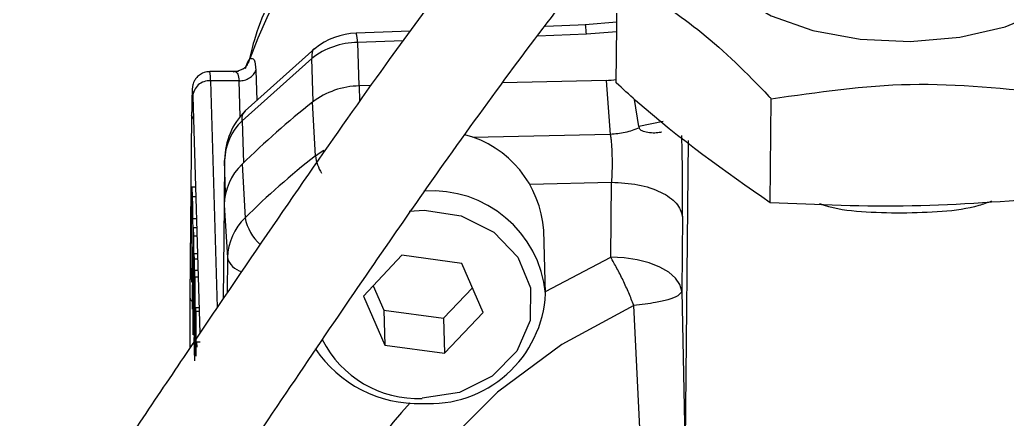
# Model space of a CAD drawing. Extents: x 75 to 2075, y 25 to 1460.
# Drawn here: x 581.92 to 622.19, y 691.07 to 707.37 of the extents above; entities that cross this region are included whole.
import ezdxf

# ---------------------------------------------------------------- set-up
doc = ezdxf.new("R2010")
doc.units = 0
doc.header["$LTSCALE"] = 5
doc.linetypes.add('SLD-KATı', pattern=[0])
doc.layers.get('0').update_dxf_attribs({"linetype": 'CONTINUOUS'})

msp = doc.modelspace()

# ---------------------------------------------------------------- linework, layer by layer
at = {"color": 7, "linetype": 'SLD-KATı'}
for p, q in [((606.247, 704.792), (606.289, 709.031)), ((605.032, 707.156), (603.342, 707.096)), ((606.271, 707.271), (604.983, 707.155)), ((597.842, 706.899), (595.645, 706.821)), ((593.959, 706.193), (591.117, 703.649)), ((593.837, 705.791), (590.993, 703.248)), ((590.849, 705.254), (589.679, 705.254)), ((590.7, 705.254), (590.618, 705.227)), ((591.043, 705.362), (590.748, 705.239)), ((590.865, 704.871), (589.703, 704.871)), ((596.238, 704.678), (595.771, 704.667)), ((605.83, 704.895), (601.613, 704.8)), ((605.83, 704.895), (606.005, 702.69)), ((588.983, 704.231), (589.27, 694.584)), ((593.978, 701.813), (593.864, 704.004)), ((607.168, 703.014), (606.995, 704.113)), ((612.526, 699.901), (612.568, 704.14)), ((588.933, 703.475), (588.859, 696.052)), ((606.005, 702.69), (600.395, 702.563)), ((607.168, 703.014), (607.183, 702.954)), ((590.278, 701.627), (590.261, 699.916)), ((590.991, 701.472), (591.11, 699.287)), ((606.02, 697.681), (606.051, 700.739)), ((588.914, 697.452), (588.944, 700.545)), ((588.944, 700.545), (588.956, 700.139)), ((588.944, 700.545), (589.093, 700.545)), ((590.257, 699.809), (590.22, 695.989)), ((590.257, 699.809), (590.396, 697.666)), ((608.948, 699.348), (608.918, 696.29)), ((588.963, 695.787), (588.994, 698.88)), ((588.994, 698.88), (589.004, 698.542)), ((589.142, 698.88), (588.994, 698.88)), ((603.366, 696.196), (603.29, 698.768)), ((588.996, 698.232), (588.97, 695.565)), ((588.993, 694.775), (588.996, 698.232)), ((589.004, 698.542), (589.001, 695.374)), ((589.153, 698.542), (589.004, 698.542)), ((589.001, 695.374), (589.025, 697.823)), ((589.025, 697.823), (589.032, 697.602)), ((589.174, 697.823), (589.025, 697.823)), ((588.926, 697.041), (588.914, 697.452)), ((589.032, 697.602), (589.001, 694.509)), ((589.181, 697.602), (589.032, 697.602)), ((597.505, 697.761), (595.936, 696.093)), ((599.947, 697.43), (597.505, 697.761)), ((600.818, 695.431), (599.947, 697.43)), ((589.037, 696.692), (589.041, 697.133)), ((589.194, 697.133), (589.041, 697.133)), ((588.972, 696.657), (588.947, 696.657)), ((589.037, 696.679), (589.037, 696.692)), ((589.044, 696.675), (589.037, 696.679)), ((589.052, 696.52), (589.044, 696.675)), ((596.333, 696.514), (596.765, 695.522)), ((599.206, 695.192), (600.379, 696.438)), ((608.918, 696.29), (609.045, 690.214)), ((595.936, 696.093), (596.808, 694.094)), ((588.97, 695.565), (588.963, 695.787)), ((588.994, 695.565), (588.97, 695.565)), ((589.087, 695.616), (589.086, 695.616)), ((589.24, 695.616), (589.091, 695.616)), ((596.765, 695.522), (596.808, 694.094)), ((596.765, 695.522), (599.206, 695.192)), ((599.249, 693.763), (600.818, 695.431)), ((607.263, 689.729), (606.96, 695.715)), ((599.206, 695.192), (599.249, 693.763)), ((589.001, 694.509), (588.993, 694.775)), ((589.015, 694.636), (589.035, 694.95)), ((589.043, 694.662), (589.021, 694.332)), ((589.043, 694.662), (589.055, 694.952)), ((589.014, 694.509), (589.001, 694.509)), ((589.021, 694.332), (589.047, 693.455)), ((589.138, 694.212), (589.144, 694.006)), ((589.281, 694.212), (589.138, 694.212)), ((596.808, 694.094), (599.249, 693.763))]:
    msp.add_line(p, q, dxfattribs=at)
at = {"color": 8, "linetype": 'SLD-KATı'}
for p, q in [((605.034, 706.773), (603.041, 706.702)), ((606.267, 706.869), (605.034, 706.773)), ((597.553, 706.505), (595.697, 706.439)), ((595.697, 706.439), (595.749, 704.667)), ((593.889, 704.024), (593.837, 705.791)), ((591.553, 705.31), (591.59, 704.072)), ((589.703, 704.871), (589.978, 695.632)), ((590.908, 703.418), (590.865, 704.871)), ((595.789, 704.041), (595.771, 704.667)), ((590.993, 703.248), (591.044, 701.525)), ((608.159, 703.222), (607.168, 703.014)), ((609.066, 689.951), (609.19, 702.438)), ((590.318, 700.3), (590.278, 701.627)), ((602.719, 700.664), (606.051, 700.739)), ((589.105, 700.139), (588.956, 700.139)), ((589.131, 699.253), (588.973, 699.253)), ((588.981, 697.588), (588.971, 697.588)), ((590.396, 697.666), (590.382, 696.226)), ((603.364, 696.284), (606.02, 697.681)), ((589.203, 696.861), (589.057, 696.861)), ((589.244, 695.472), (589.098, 695.472))]:
    msp.add_line(p, q, dxfattribs=at)
at = {"color": 7, "linetype": 'SLD-KATı', "flags": 128}
for points in [[(613.559, 713.733), (611.998, 713.079), (610.834, 712.244), (610.148, 711.282), (609.985, 710.261), (610.357, 709.25), (611.238, 708.318), (612.569, 707.527), (614.258, 706.933), (616.191, 706.575), (618.235, 706.479), (620.252, 706.65), (622.104, 707.077), (623.665, 707.73), (624.829, 708.566), (625.515, 709.527), (625.678, 710.548), (625.306, 711.559), (624.425, 712.492), (623.094, 713.282), (621.405, 713.876), (619.886, 714.181)], [(608.918, 696.29), (608.842, 696.563), (608.663, 696.825), (608.388, 697.065), (608.026, 697.276), (607.591, 697.448), (607.099, 697.576), (606.569, 697.654), (606.02, 697.681)]]:
    msp.add_lwpolyline(points, dxfattribs=at)
at = {"color": 8, "linetype": 'SLD-KATı', "flags": 128}
for points in [[(589.011, 703.31), (588.991, 703.331), (588.933, 703.468), (588.933, 703.479)], [(593.978, 701.813), (594.175, 701.955), (594.329, 702.049)], [(597.807, 699.561), (598.415, 699.597), (599.927, 699.366), (601.252, 698.7), (602.231, 697.68), (602.744, 696.428), (602.731, 695.096), (602.193, 693.844), (601.194, 692.824), (599.856, 692.158), (598.339, 691.927), (598.339, 691.927)], [(606.96, 695.715), (604.025, 694.126), (601.398, 692.173), (599.139, 689.901), (597.299, 687.363), (595.921, 684.616), (595.037, 681.723), (594.667, 678.752), (594.819, 675.77), (595.491, 672.847), (596.666, 670.049), (598.318, 667.44), (600.408, 665.082), (600.578, 664.919)]]:
    msp.add_lwpolyline(points, dxfattribs=at)
at = {"color": 7, "linetype": 'SLD-KATı'}
for centre, radius, start, end in [((615.383, 696.813), 25.691, 96.2546, 159.5888), ((595.747, 703.965), 2.857, 92.0493, 128.5851), ((595.744, 703.308), 3.132, 90.8761, 127.5318), ((595.82, 701.454), 3.214, 90.8785, 127.4863), ((614.504, 677.679), 33.452, 128.0986, 134.6613), ((593.135, 701.627), 2.857, 135.0407, 179.4314), ((592.595, 701.574), 2.317, 133.7471, 178.6838), ((598.954, 698.48), 4.345, 3.8007, 75.0963), ((592.635, 699.754), 2.378, 133.7456, 178.6841), ((614.573, 675.545), 33.379, 128.0985, 134.6614), ((592.713, 697.613), 2.317, 133.746, 178.6838), ((598.631, 696.45), 4.742, 266.3094, 356.9354), ((598.156, 696.744), 5.029, 213.6674, 271.9308)]:
    msp.add_arc(centre, radius, start, end, dxfattribs=at)
at = {"color": 8, "linetype": 'SLD-KATı'}
for centre, radius, start, end in [((594.433, 706.461), 1.264, 358.9784, 16.5158), ((587.782, 704.94), 1.923, 357.9471, 9.3969), ((589.643, 704.213), 0.66, 84.7805, 178.4642), ((595.698, 702.037), 1.735, 187.4275, 212.1917), ((598.737, 695.737), 4.652, 5.6646, 94.0845), ((593.145, 699.715), 2.079, 191.8849, 226.9032), ((591.133, 697.839), 0.757, 193.1919, 257.6988), ((589.103, 696.064), 0.244, 182.778, 235.3685), ((598.157, 696.289), 4.367, 206.7913, 272.3892), ((612.222, 678.519), 19.533, 137.4101, 234.1096)]:
    msp.add_arc(centre, radius, start, end, dxfattribs=at)
at = {"color": 7, "linetype": 'SLD-KATı'}
msp.add_ellipse((605.779, 707.369), major_axis=(2.857, 0.081), ratio=0.865748, start_param=4.706001, end_param=4.852901, dxfattribs=at)
for points, knots in [([(619.974, 710.383), (619.958, 711.669), (619.927, 714.028), (619.501, 716.775), (618.902, 718.693), (618.153, 720.087), (617.264, 721.071), (616.287, 721.694), (615.155, 722.075), (613.811, 722.137), (611.878, 721.678), (609.535, 720.283), (606.807, 717.865), (604.202, 715.054), (601.645, 711.957), (599.23, 708.816), (596.635, 705.273), (593.689, 701.085), (590.883, 696.974), (588.477, 693.412), (586.549, 690.552), (584.515, 687.548), (582.535, 684.673), (580.681, 682.055), (579.228, 680.097), (578.1, 678.659), (577.229, 677.615), (576.512, 676.84), (575.918, 676.295), (575.869, 676.244), (575.841, 676.213)], [0, 0, 0, 0, 0.038446, 0.070583, 0.097966, 0.121189, 0.145812, 0.165835, 0.182548, 0.206895, 0.237007, 0.301104, 0.359457, 0.421623, 0.477828, 0.527711, 0.577052, 0.639887, 0.70471, 0.736266, 0.768913, 0.803621, 0.83528, 0.859984, 0.886701, 0.903105, 0.922534, 0.945296, 0.967736, 1, 1, 1, 1]), ([(602.001, 719.134), (601.853, 719.055), (600.708, 718.441), (598.804, 716.964), (596.373, 714.722), (594.312, 712.186), (592.672, 709.435), (591.646, 707.222), (591.319, 705.912), (591.246, 705.616)], [0, 0, 0, 0, 0.027363, 0.212314, 0.396905, 0.580941, 0.764231, 0.946639, 1, 1, 1, 1]), ([(573.086, 674.942), (573.146, 674.553), (573.248, 673.888), (573.696, 673.1), (574.015, 672.672), (574.921, 672.034), (575.662, 671.87), (576.882, 671.918), (578.089, 672.55), (579.18, 673.464), (580.441, 674.781), (581.767, 676.377), (583.307, 678.385), (585.145, 680.928), (587.203, 683.887), (589.365, 687.063), (591.806, 690.682), (594.374, 694.489), (596.921, 698.212), (599.478, 701.873), (602.078, 705.475), (604.574, 708.751), (606.827, 711.512), (608.876, 713.821), (610.686, 715.595), (612.082, 716.744), (613.15, 717.429), (613.872, 717.759), (614.355, 717.806), (614.375, 717.799), (614.47, 717.77), (614.648, 717.596), (614.96, 717.049), (615.312, 715.942), (615.562, 714.278), (615.685, 712.339), (615.687, 711.092), (615.689, 710.426)], [0, 0, 0, 0, 0.036264, 0.061957, 0.078959, 0.089679, 0.10614, 0.123885, 0.156976, 0.186056, 0.21064, 0.232076, 0.253519, 0.277854, 0.306134, 0.33687, 0.369958, 0.416405, 0.460545, 0.499893, 0.552941, 0.605887, 0.645859, 0.690682, 0.736196, 0.767267, 0.795652, 0.822675, 0.847597, 0.86116, 0.876852, 0.895874, 0.914145, 0.936651, 0.964426, 0.981022, 1, 1, 1, 1]), ([(606.289, 709.031), (606.546, 708.901), (607.685, 708.327), (609.766, 706.943), (611.604, 705.171), (612.537, 704.173), (612.568, 704.14)], [0, 0, 0, 0, 0.123631, 0.548168, 0.984799, 1, 1, 1, 1]), ([(591.037, 705.371), (591.06, 705.384), (591.143, 705.431), (591.241, 705.573), (591.283, 705.706), (591.304, 705.773)], [0, 0, 0, 0, 0.157929, 0.578899, 1, 1, 1, 1]), ([(591.135, 705.382), (591.149, 705.439), (591.196, 705.629), (591.26, 705.713), (591.304, 705.773)], [0, 0, 0, 0, 0.297835, 1, 1, 1, 1]), ([(591.304, 705.773), (591.37, 705.787), (591.501, 705.816), (591.536, 705.48), (591.553, 705.31)], [0, 0, 0, 0, 0.498034, 1, 1, 1, 1]), ([(589.679, 705.242), (589.637, 705.244), (589.515, 705.252), (589.337, 705.177), (589.177, 705.059), (589.074, 704.929), (589.013, 704.81), (588.984, 704.716), (588.971, 704.653), (588.964, 704.602), (588.955, 704.514), (588.947, 704.337), (588.938, 703.957), (588.934, 703.6), (588.933, 703.475)], [0, 0, 0, 0, 0.040115, 0.116607, 0.178534, 0.231019, 0.275027, 0.309114, 0.334666, 0.363163, 0.414102, 0.591261, 0.856306, 1, 1, 1, 1]), ([(590.7, 705.254), (590.746, 705.236), (590.833, 705.202), (590.855, 704.978), (590.865, 704.871)], [0, 0, 0, 0, 0.520511, 1, 1, 1, 1]), ([(590.865, 704.871), (590.941, 704.877), (591.094, 704.889), (591.298, 704.985), (591.465, 705.127), (591.524, 705.249), (591.553, 705.31)], [0, 0, 0, 0, 0.249998, 0.499993, 0.749996, 1, 1, 1, 1]), ([(612.526, 699.901), (610.693, 701.179), (608.594, 702.643), (606.51, 704.551), (606.247, 704.792)], [0, 0, 0, 0, 0.873689, 1, 1, 1, 1]), ([(612.568, 704.14), (614.458, 704.415), (618.306, 704.976), (622.146, 704.561), (624.099, 704.35)], [0, 0, 0, 0, 0.491212, 1, 1, 1, 1]), ([(588.974, 704.436), (588.974, 704.436), (588.974, 704.441), (588.978, 704.394), (588.981, 704.298), (588.983, 704.231)], [0, 0, 0, 0, 0.038432, 0.335981, 1, 1, 1, 1]), ([(607.181, 702.953), (606.992, 702.882), (606.615, 702.741), (606.208, 702.707), (606.005, 702.69)], [0, 0, 0, 0, 0.500012, 1, 1, 1, 1]), ([(606.005, 702.69), (606.014, 702.636), (606.031, 702.528), (606.056, 702.249), (606.077, 701.831), (606.078, 701.367), (606.067, 700.999), (606.056, 700.826), (606.051, 700.739)], [0, 0, 0, 0, 0.132989, 0.260808, 0.500018, 0.742322, 0.869357, 1, 1, 1, 1]), ([(608.088, 702.777), (608.087, 702.776), (608.084, 702.776), (608.076, 702.774), (608.047, 702.769), (607.94, 702.752), (607.739, 702.74), (607.477, 702.764), (607.292, 702.829), (607.204, 702.897), (607.187, 702.935), (607.178, 702.953)], [0, 0, 0, 0, 0.003293, 0.008876, 0.026914, 0.090493, 0.32776, 0.606989, 0.826441, 0.917675, 1, 1, 1, 1]), ([(606.051, 700.739), (606.419, 700.718), (607.157, 700.677), (608.101, 700.357), (608.778, 699.898), (608.891, 699.531), (608.948, 699.348)], [0, 0, 0, 0, 0.2499999, 0.500001, 0.7499995, 1, 1, 1, 1]), ([(588.956, 700.139), (588.96, 700.003), (588.967, 699.775), (588.971, 699.403), (588.973, 699.253)], [0, 0, 0, 0, 0.5988589, 1, 1, 1, 1]), ([(624.057, 700.112), (622.142, 699.959), (618.296, 699.652), (614.455, 699.818), (612.526, 699.901)], [0, 0, 0, 0, 0.497922, 1, 1, 1, 1]), ([(588.973, 699.253), (588.974, 699.127), (588.976, 698.874), (588.976, 698.45), (588.975, 698.008), (588.972, 697.733), (588.971, 697.588)], [0, 0, 0, 0, 0.233008, 0.468493, 0.719957, 1, 1, 1, 1]), ([(588.971, 697.588), (588.969, 697.457), (588.966, 697.201), (588.961, 696.915), (588.954, 696.715), (588.949, 696.676), (588.947, 696.657)], [0, 0, 0, 0, 0.270615, 0.526731, 0.769653, 1, 1, 1, 1]), ([(606.96, 695.715), (606.894, 695.884), (606.762, 696.223), (606.528, 696.737), (606.278, 697.235), (606.106, 697.532), (606.02, 697.681)], [0, 0, 0, 0, 0.250003, 0.500001, 0.750002, 1, 1, 1, 1]), ([(588.947, 696.657), (588.944, 696.669), (588.936, 696.697), (588.929, 696.92), (588.926, 697.041)], [0, 0, 0, 0, 0.454708, 1, 1, 1, 1]), ([(589.041, 697.133), (589.044, 697.112), (589.049, 697.066), (589.054, 696.933), (589.057, 696.861)], [0, 0, 0, 0, 0.462625, 1, 1, 1, 1]), ([(589.057, 696.861), (589.059, 696.777), (589.062, 696.655), (589.065, 696.423), (589.066, 696.243), (589.067, 696.054), (589.067, 695.788), (589.065, 695.604), (589.064, 695.479)], [0, 0, 0, 0, 0.276098, 0.398452, 0.516666, 0.632845, 0.748662, 1, 1, 1, 1]), ([(589.058, 696.176), (589.057, 696.244), (589.056, 696.387), (589.054, 696.474), (589.052, 696.52)], [0, 0, 0, 0, 0.473376, 1, 1, 1, 1]), ([(608.918, 696.29), (608.882, 696.23), (608.81, 696.11), (608.403, 695.953), (607.805, 695.81), (607.273, 695.75), (606.96, 695.715)], [0, 0, 0, 0, 0.250164, 0.500071, 0.705942, 1, 1, 1, 1]), ([(588.859, 696.052), (588.858, 695.9), (588.854, 695.503), (588.854, 694.789), (588.855, 694.207), (588.858, 693.983), (588.858, 693.975)], [0, 0, 0, 0, 0.2334861, 0.6071007, 0.9851772, 1, 1, 1, 1]), ([(589.057, 695.699), (589.057, 695.78), (589.058, 695.896), (589.058, 696.064), (589.058, 696.139), (589.058, 696.176)], [0, 0, 0, 0, 0.532429, 0.768253, 1, 1, 1, 1]), ([(589.035, 694.95), (589.04, 695.042), (589.047, 695.164), (589.054, 695.46), (589.056, 695.62), (589.057, 695.699)], [0, 0, 0, 0, 0.610334, 0.808911, 1, 1, 1, 1]), ([(589.055, 694.952), (589.057, 695.021), (589.06, 695.162), (589.063, 695.372), (589.064, 695.479)], [0, 0, 0, 0, 0.492032, 1, 1, 1, 1]), ([(589.065, 694.432), (589.067, 694.67), (589.072, 695.082), (589.079, 695.48), (589.085, 695.618), (589.089, 695.641), (589.094, 695.594), (589.096, 695.514), (589.098, 695.472)], [0, 0, 0, 0, 0.339937, 0.588232, 0.690219, 0.787944, 0.888916, 1, 1, 1, 1]), ([(589.098, 695.472), (589.099, 695.422), (589.102, 695.326), (589.105, 695.125), (589.106, 694.892), (589.107, 694.519), (589.106, 694.082), (589.103, 693.772), (589.102, 693.645)], [0, 0, 0, 0, 0.133202, 0.254327, 0.372098, 0.495947, 0.793489, 1, 1, 1, 1]), ([(589.058, 693.455), (589.058, 693.533), (589.059, 693.884), (589.062, 694.192), (589.065, 694.432)], [0, 0, 0, 0, 0.223239, 1, 1, 1, 1])]:
    msp.add_open_spline(points, degree=3, knots=knots, dxfattribs=at)
at = {"color": 8, "linetype": 'SLD-KATı'}
for points, knots in [([(605.034, 706.773), (605.023, 706.902), (605.003, 707.125), (604.989, 707.127), (604.983, 707.128)], [0, 0, 0, 0, 0.5812432, 1, 1, 1, 1]), ([(593.973, 706.188), (593.964, 706.187), (593.826, 706.169), (593.832, 705.974), (593.837, 705.791)], [0, 0, 0, 0, 0.062952, 1, 1, 1, 1]), ([(590.993, 703.248), (590.995, 703.343), (591, 703.51), (591.086, 703.606), (591.124, 703.647)], [0, 0, 0, 0, 0.5648675, 1, 1, 1, 1]), ([(608.948, 699.348), (608.95, 699.67), (608.954, 700.325), (608.945, 701.418), (608.933, 702.218), (608.922, 702.601), (608.921, 702.643)], [0, 0, 0, 0, 0.313317, 0.636955, 0.960562, 1, 1, 1, 1]), ([(617.893, 699.479), (616.775, 699.491), (615.57, 699.503), (614.601, 699.832), (614.532, 699.856)], [0, 0, 0, 0, 0.928313, 1, 1, 1, 1]), ([(621.552, 699.963), (621.38, 699.901), (620.333, 699.525), (619.004, 699.5), (617.893, 699.479)], [0, 0, 0, 0, 0.164555, 1, 1, 1, 1])]:
    msp.add_open_spline(points, degree=3, knots=knots, dxfattribs=at)

doc.saveas('drawing.dxf')
